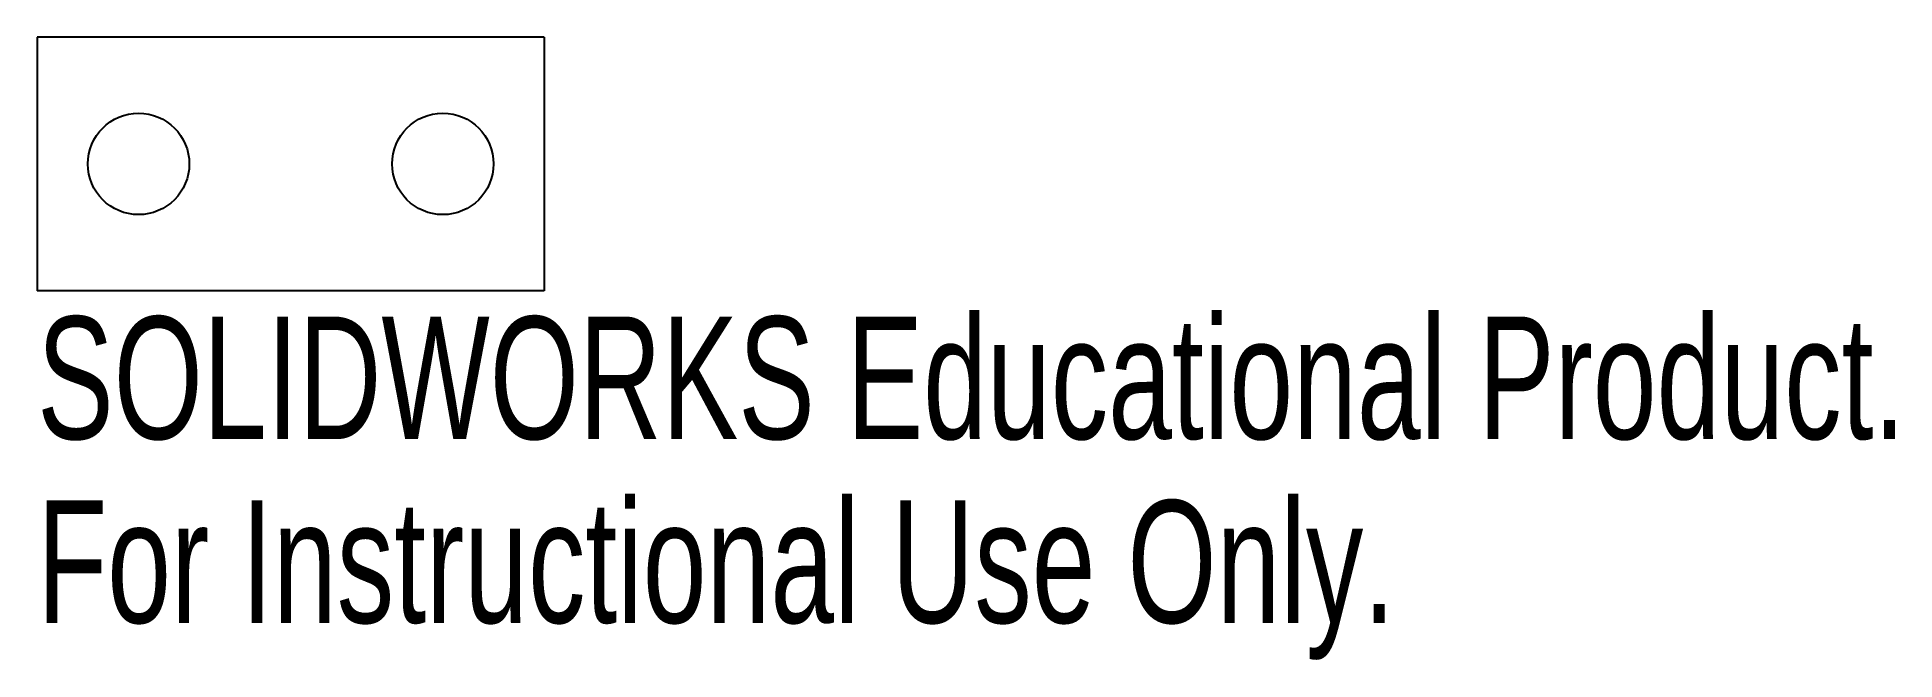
# Model space of a CAD drawing. Header units: millimetres. Extents: x -20 to 53.3, y -14.6 to 10.
import ezdxf

# ---------------------------------------------------------------- set-up
doc = ezdxf.new("R2010")
doc.units = ezdxf.units.MM
doc.styles.add('SLDTEXTSTYLE0', font='TXT', dxfattribs={"width": 0.7})

msp = doc.modelspace()

# ---------------------------------------------------------------- linework, layer by layer
at = {"color": 7, "linetype": 'Continuous', "lineweight": 25}
for p, q in [((0, 10), (-20, 10)), ((-20, 10), (-20, 0)), ((0, 10), (0, 0)), ((0, 0), (-20, 0))]:
    msp.add_line(p, q, dxfattribs=at)
for centre in [(-16, 5), (-4, 5)]:
    msp.add_circle(centre, 2, dxfattribs=at)

# ---------------------------------------------------------------- texts
at = {"color": 7, "linetype": 'Continuous', "char_height": 4.83362, "attachment_point": 1, "style": 'SLDTEXTSTYLE0'}
for s, insert in [('SOLIDWORKS Educational Product.', (-20, -1.02)), ('For Instructional Use Only.', (-20, -8.27))]:
    msp.add_mtext(s, dxfattribs=dict(at, insert=insert))

doc.saveas('drawing.dxf')
